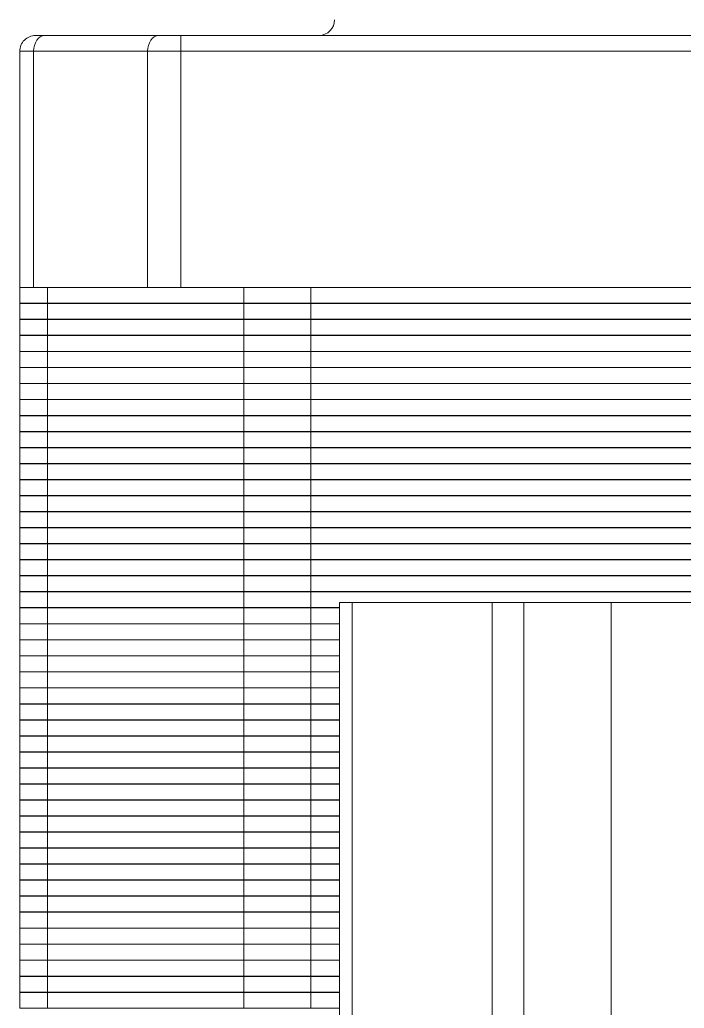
# Model space of a CAD drawing. Header units: millimetres. Extents: x -489 to 1607, y 116 to 1738.
# Drawn here: x -281.04 to -259.93, y 1331.75 to 1363.12 of the extents above; entities that cross this region are included whole.
import ezdxf

# ---------------------------------------------------------------- set-up
doc = ezdxf.new("R2010")
doc.units = ezdxf.units.MM

msp = doc.modelspace()

# ---------------------------------------------------------------- linework, layer by layer
at = {"color": 7, "linetype": 'Continuous', "lineweight": 15}
for p, q in [((-276.625, 1362.624), (-280.246, 1362.624)), ((-275.918, 1362.477), (-275.918, 1362.624)), ((-244.16, 1362.624), (-275.918, 1362.624)), ((-275.918, 1362.477), (-275.918, 1362.124)), ((-280.599, 1362.124), (-281.039, 1362.124)), ((-281.039, 1354.624), (-281.039, 1362.124)), ((-276.978, 1362.124), (-280.599, 1362.124)), ((-280.599, 1362.124), (-280.599, 1354.624)), ((-275.918, 1362.124), (-276.978, 1362.124)), ((-276.978, 1354.624), (-276.978, 1362.124)), ((-275.918, 1362.124), (-275.918, 1354.624)), ((-244.16, 1362.124), (-275.918, 1362.124)), ((-281.039, 1354.624), (-281.039, 1354.124)), ((-281.039, 1354.624), (-280.599, 1354.624)), ((-280.599, 1354.624), (-276.978, 1354.624)), ((-280.16, 1354.624), (-280.16, 1354.124)), ((-276.978, 1354.624), (-275.918, 1354.624)), ((-275.918, 1354.624), (-244.16, 1354.624)), ((-273.918, 1354.624), (-273.918, 1354.124)), ((-271.796, 1354.124), (-271.796, 1354.624)), ((-248.281, 1354.624), (-271.796, 1354.624)), ((-281.039, 1354.124), (-280.16, 1354.124)), ((-281.039, 1354.115), (-281.039, 1353.615)), ((-280.16, 1354.115), (-281.039, 1354.115)), ((-280.16, 1354.124), (-273.918, 1354.124)), ((-280.16, 1354.115), (-280.16, 1353.615)), ((-273.918, 1354.115), (-280.16, 1354.115)), ((-273.918, 1354.124), (-271.796, 1354.124)), ((-273.918, 1354.115), (-273.918, 1353.615)), ((-273.918, 1354.115), (-271.796, 1354.115)), ((-271.796, 1354.124), (-248.281, 1354.124)), ((-271.796, 1353.615), (-271.796, 1354.115)), ((-248.281, 1354.115), (-271.796, 1354.115)), ((-270.883, 1354.115), (-270.883, 1354.124)), ((-265.033, 1354.115), (-265.033, 1354.124)), ((-281.039, 1353.615), (-280.16, 1353.615)), ((-280.16, 1353.615), (-273.918, 1353.615)), ((-273.918, 1353.615), (-271.796, 1353.615)), ((-271.796, 1353.615), (-248.281, 1353.615)), ((-270.883, 1353.607), (-270.883, 1353.615)), ((-265.033, 1353.607), (-265.033, 1353.615)), ((-281.039, 1353.607), (-281.039, 1353.107)), ((-280.16, 1353.607), (-281.039, 1353.607)), ((-280.16, 1353.607), (-280.16, 1353.107)), ((-273.918, 1353.607), (-280.16, 1353.607)), ((-273.918, 1353.607), (-273.918, 1353.107)), ((-273.918, 1353.607), (-271.796, 1353.607)), ((-271.796, 1353.107), (-271.796, 1353.607)), ((-248.281, 1353.607), (-271.796, 1353.607)), ((-281.039, 1353.107), (-280.16, 1353.107)), ((-281.039, 1353.098), (-281.039, 1352.598)), ((-280.16, 1353.098), (-281.039, 1353.098)), ((-280.16, 1353.107), (-273.918, 1353.107)), ((-280.16, 1353.098), (-280.16, 1352.598)), ((-273.918, 1353.098), (-280.16, 1353.098)), ((-273.918, 1353.107), (-271.796, 1353.107)), ((-273.918, 1353.098), (-273.918, 1352.598)), ((-273.918, 1353.098), (-271.796, 1353.098)), ((-271.796, 1353.107), (-248.281, 1353.107)), ((-271.796, 1352.598), (-271.796, 1353.098)), ((-248.281, 1353.098), (-271.796, 1353.098)), ((-270.883, 1353.098), (-270.883, 1353.107)), ((-265.033, 1353.098), (-265.033, 1353.107)), ((-281.039, 1352.598), (-280.16, 1352.598)), ((-281.039, 1352.59), (-281.039, 1352.09)), ((-280.16, 1352.59), (-281.039, 1352.59)), ((-280.16, 1352.598), (-273.918, 1352.598)), ((-280.16, 1352.59), (-280.16, 1352.09)), ((-273.918, 1352.59), (-280.16, 1352.59)), ((-273.918, 1352.598), (-271.796, 1352.598)), ((-273.918, 1352.59), (-273.918, 1352.09)), ((-273.918, 1352.59), (-271.796, 1352.59)), ((-271.796, 1352.598), (-248.281, 1352.598)), ((-271.796, 1352.09), (-271.796, 1352.59)), ((-248.281, 1352.59), (-271.796, 1352.59)), ((-270.883, 1352.59), (-270.883, 1352.598)), ((-265.033, 1352.59), (-265.033, 1352.598)), ((-281.039, 1352.09), (-280.16, 1352.09)), ((-281.039, 1352.082), (-281.039, 1351.582)), ((-280.16, 1352.082), (-281.039, 1352.082)), ((-280.16, 1352.09), (-273.918, 1352.09)), ((-280.16, 1352.082), (-280.16, 1351.582)), ((-273.918, 1352.082), (-280.16, 1352.082)), ((-273.918, 1352.09), (-271.796, 1352.09)), ((-273.918, 1352.082), (-273.918, 1351.582)), ((-273.918, 1352.082), (-271.796, 1352.082)), ((-271.796, 1352.09), (-248.281, 1352.09)), ((-271.796, 1351.582), (-271.796, 1352.082)), ((-248.281, 1352.082), (-271.796, 1352.082)), ((-270.883, 1352.082), (-270.883, 1352.09)), ((-265.033, 1352.082), (-265.033, 1352.09)), ((-281.039, 1351.582), (-280.16, 1351.582)), ((-281.039, 1351.573), (-281.039, 1351.073)), ((-280.16, 1351.573), (-281.039, 1351.573)), ((-280.16, 1351.582), (-273.918, 1351.582)), ((-280.16, 1351.573), (-280.16, 1351.073)), ((-273.918, 1351.573), (-280.16, 1351.573)), ((-273.918, 1351.582), (-271.796, 1351.582)), ((-273.918, 1351.573), (-273.918, 1351.073)), ((-273.918, 1351.573), (-271.796, 1351.573)), ((-271.796, 1351.582), (-248.281, 1351.582)), ((-271.796, 1351.073), (-271.796, 1351.573)), ((-248.281, 1351.573), (-271.796, 1351.573)), ((-270.883, 1351.573), (-270.883, 1351.582)), ((-265.033, 1351.573), (-265.033, 1351.582)), ((-281.039, 1351.073), (-280.16, 1351.073)), ((-281.039, 1351.065), (-281.039, 1350.565)), ((-280.16, 1351.065), (-281.039, 1351.065)), ((-280.16, 1351.073), (-273.918, 1351.073)), ((-280.16, 1351.065), (-280.16, 1350.565)), ((-273.918, 1351.065), (-280.16, 1351.065)), ((-273.918, 1351.073), (-271.796, 1351.073)), ((-273.918, 1351.065), (-273.918, 1350.565)), ((-273.918, 1351.065), (-271.796, 1351.065)), ((-271.796, 1351.073), (-248.281, 1351.073)), ((-271.796, 1350.565), (-271.796, 1351.065)), ((-248.281, 1351.065), (-271.796, 1351.065)), ((-270.883, 1351.065), (-270.883, 1351.073)), ((-265.033, 1351.065), (-265.033, 1351.073)), ((-281.039, 1350.565), (-280.16, 1350.565)), ((-281.039, 1350.556), (-281.039, 1350.056)), ((-280.16, 1350.556), (-281.039, 1350.556)), ((-280.16, 1350.565), (-273.918, 1350.565)), ((-280.16, 1350.556), (-280.16, 1350.056)), ((-273.918, 1350.556), (-280.16, 1350.556)), ((-273.918, 1350.565), (-271.796, 1350.565)), ((-273.918, 1350.556), (-273.918, 1350.056)), ((-273.918, 1350.556), (-271.796, 1350.556)), ((-271.796, 1350.565), (-248.281, 1350.565)), ((-271.796, 1350.056), (-271.796, 1350.556)), ((-248.281, 1350.556), (-271.796, 1350.556)), ((-270.883, 1350.556), (-270.883, 1350.565)), ((-265.033, 1350.556), (-265.033, 1350.565)), ((-281.039, 1350.056), (-280.16, 1350.056)), ((-281.039, 1350.048), (-281.039, 1349.548)), ((-280.16, 1350.048), (-281.039, 1350.048)), ((-280.16, 1350.056), (-273.918, 1350.056)), ((-280.16, 1350.048), (-280.16, 1349.548)), ((-273.918, 1350.048), (-280.16, 1350.048)), ((-273.918, 1350.056), (-271.796, 1350.056)), ((-273.918, 1350.048), (-273.918, 1349.548)), ((-273.918, 1350.048), (-271.796, 1350.048)), ((-271.796, 1350.056), (-248.281, 1350.056)), ((-271.796, 1349.548), (-271.796, 1350.048)), ((-248.281, 1350.048), (-271.796, 1350.048)), ((-270.883, 1350.048), (-270.883, 1350.056)), ((-265.033, 1350.048), (-265.033, 1350.056)), ((-281.039, 1349.548), (-280.16, 1349.548)), ((-281.039, 1349.539), (-281.039, 1349.039)), ((-280.16, 1349.539), (-281.039, 1349.539)), ((-280.16, 1349.548), (-273.918, 1349.548)), ((-280.16, 1349.539), (-280.16, 1349.039)), ((-273.918, 1349.539), (-280.16, 1349.539)), ((-273.918, 1349.548), (-271.796, 1349.548)), ((-273.918, 1349.539), (-273.918, 1349.039)), ((-273.918, 1349.539), (-271.796, 1349.539)), ((-271.796, 1349.548), (-248.281, 1349.548)), ((-271.796, 1349.039), (-271.796, 1349.539)), ((-248.281, 1349.539), (-271.796, 1349.539)), ((-270.883, 1349.539), (-270.883, 1349.548)), ((-265.033, 1349.539), (-265.033, 1349.548)), ((-281.039, 1349.039), (-280.16, 1349.039)), ((-281.039, 1349.031), (-281.039, 1348.531)), ((-280.16, 1349.031), (-281.039, 1349.031)), ((-280.16, 1349.039), (-273.918, 1349.039)), ((-280.16, 1349.031), (-280.16, 1348.531)), ((-273.918, 1349.031), (-280.16, 1349.031)), ((-273.918, 1349.039), (-271.796, 1349.039)), ((-273.918, 1349.031), (-273.918, 1348.531)), ((-273.918, 1349.031), (-271.796, 1349.031)), ((-271.796, 1349.039), (-248.281, 1349.039)), ((-271.796, 1348.531), (-271.796, 1349.031)), ((-248.281, 1349.031), (-271.796, 1349.031)), ((-270.883, 1349.031), (-270.883, 1349.039)), ((-265.033, 1349.031), (-265.033, 1349.039)), ((-281.039, 1348.531), (-280.16, 1348.531)), ((-281.039, 1348.522), (-281.039, 1348.022)), ((-280.16, 1348.522), (-281.039, 1348.522)), ((-280.16, 1348.531), (-273.918, 1348.531)), ((-280.16, 1348.522), (-280.16, 1348.022)), ((-273.918, 1348.522), (-280.16, 1348.522)), ((-273.918, 1348.531), (-271.796, 1348.531)), ((-273.918, 1348.522), (-273.918, 1348.022)), ((-273.918, 1348.522), (-271.796, 1348.522)), ((-271.796, 1348.531), (-248.281, 1348.531)), ((-271.796, 1348.022), (-271.796, 1348.522)), ((-248.281, 1348.522), (-271.796, 1348.522)), ((-270.883, 1348.522), (-270.883, 1348.531)), ((-265.033, 1348.522), (-265.033, 1348.531)), ((-281.039, 1348.022), (-280.16, 1348.022)), ((-281.039, 1348.014), (-281.039, 1347.514)), ((-280.16, 1348.014), (-281.039, 1348.014)), ((-280.16, 1348.022), (-273.918, 1348.022)), ((-280.16, 1348.014), (-280.16, 1347.514)), ((-273.918, 1348.014), (-280.16, 1348.014)), ((-273.918, 1348.022), (-271.796, 1348.022)), ((-273.918, 1348.014), (-273.918, 1347.514)), ((-273.918, 1348.014), (-271.796, 1348.014)), ((-271.796, 1348.022), (-248.281, 1348.022)), ((-271.796, 1347.514), (-271.796, 1348.014)), ((-248.281, 1348.014), (-271.796, 1348.014)), ((-270.883, 1348.014), (-270.883, 1348.022)), ((-265.033, 1348.014), (-265.033, 1348.022)), ((-281.039, 1347.514), (-280.16, 1347.514)), ((-281.039, 1347.505), (-281.039, 1347.005)), ((-280.16, 1347.505), (-281.039, 1347.505)), ((-280.16, 1347.514), (-273.918, 1347.514)), ((-280.16, 1347.505), (-280.16, 1347.005)), ((-273.918, 1347.505), (-280.16, 1347.505)), ((-273.918, 1347.514), (-271.796, 1347.514)), ((-273.918, 1347.505), (-273.918, 1347.005)), ((-273.918, 1347.505), (-271.796, 1347.505)), ((-271.796, 1347.514), (-248.281, 1347.514)), ((-271.796, 1347.005), (-271.796, 1347.505)), ((-248.281, 1347.505), (-271.796, 1347.505)), ((-270.883, 1347.505), (-270.883, 1347.514)), ((-265.033, 1347.505), (-265.033, 1347.514)), ((-281.039, 1347.005), (-280.16, 1347.005)), ((-281.039, 1346.997), (-281.039, 1346.497)), ((-280.16, 1346.997), (-281.039, 1346.997)), ((-280.16, 1347.005), (-273.918, 1347.005)), ((-280.16, 1346.997), (-280.16, 1346.497)), ((-273.918, 1346.997), (-280.16, 1346.997)), ((-273.918, 1347.005), (-271.796, 1347.005)), ((-273.918, 1346.997), (-273.918, 1346.497)), ((-273.918, 1346.997), (-271.796, 1346.997)), ((-271.796, 1347.005), (-248.281, 1347.005)), ((-271.796, 1346.497), (-271.796, 1346.997)), ((-248.281, 1346.997), (-271.796, 1346.997)), ((-270.883, 1346.997), (-270.883, 1347.005)), ((-265.033, 1346.997), (-265.033, 1347.005)), ((-281.039, 1346.497), (-280.16, 1346.497)), ((-281.039, 1346.488), (-281.039, 1345.988)), ((-280.16, 1346.488), (-281.039, 1346.488)), ((-280.16, 1346.497), (-273.918, 1346.497)), ((-280.16, 1346.488), (-280.16, 1345.988)), ((-273.918, 1346.488), (-280.16, 1346.488)), ((-273.918, 1346.497), (-271.796, 1346.497)), ((-273.918, 1346.488), (-273.918, 1345.988)), ((-273.918, 1346.488), (-271.796, 1346.488)), ((-271.796, 1346.497), (-248.281, 1346.497)), ((-271.796, 1345.988), (-271.796, 1346.488)), ((-248.281, 1346.488), (-271.796, 1346.488)), ((-270.883, 1346.488), (-270.883, 1346.497)), ((-265.033, 1346.488), (-265.033, 1346.497)), ((-281.039, 1345.988), (-280.16, 1345.988)), ((-281.039, 1345.98), (-281.039, 1345.48)), ((-280.16, 1345.98), (-281.039, 1345.98)), ((-280.16, 1345.988), (-273.918, 1345.988)), ((-280.16, 1345.98), (-280.16, 1345.48)), ((-273.918, 1345.98), (-280.16, 1345.98)), ((-273.918, 1345.988), (-271.796, 1345.988)), ((-273.918, 1345.98), (-273.918, 1345.48)), ((-273.918, 1345.98), (-271.796, 1345.98)), ((-271.796, 1345.988), (-248.281, 1345.988)), ((-271.796, 1345.48), (-271.796, 1345.98)), ((-248.281, 1345.98), (-271.796, 1345.98)), ((-270.883, 1345.98), (-270.883, 1345.988)), ((-265.033, 1345.98), (-265.033, 1345.988)), ((-281.039, 1345.48), (-280.16, 1345.48)), ((-281.039, 1345.471), (-281.039, 1344.971)), ((-280.16, 1345.471), (-281.039, 1345.471)), ((-280.16, 1345.48), (-273.918, 1345.48)), ((-280.16, 1345.471), (-280.16, 1344.971)), ((-273.918, 1345.471), (-280.16, 1345.471)), ((-273.918, 1345.48), (-271.796, 1345.48)), ((-273.918, 1345.471), (-273.918, 1344.971)), ((-273.918, 1345.471), (-271.796, 1345.471)), ((-271.796, 1345.48), (-248.281, 1345.48)), ((-271.796, 1344.971), (-271.796, 1345.471)), ((-248.281, 1345.471), (-271.796, 1345.471)), ((-270.883, 1345.471), (-270.883, 1345.48)), ((-265.033, 1345.471), (-265.033, 1345.48)), ((-281.039, 1344.971), (-280.16, 1344.971)), ((-281.039, 1344.963), (-281.039, 1344.463)), ((-280.16, 1344.963), (-281.039, 1344.963)), ((-280.16, 1344.971), (-273.918, 1344.971)), ((-280.16, 1344.963), (-280.16, 1344.463)), ((-273.918, 1344.963), (-280.16, 1344.963)), ((-273.918, 1344.971), (-271.796, 1344.971)), ((-273.918, 1344.963), (-273.918, 1344.463)), ((-273.918, 1344.963), (-271.796, 1344.963)), ((-271.796, 1344.971), (-248.281, 1344.971)), ((-271.796, 1344.463), (-271.796, 1344.963)), ((-248.281, 1344.963), (-271.796, 1344.963)), ((-270.883, 1344.963), (-270.883, 1344.971)), ((-265.033, 1344.963), (-265.033, 1344.971)), ((-270.883, 1314.624), (-270.883, 1344.624)), ((-270.483, 1344.624), (-270.883, 1344.624)), ((-270.483, 1344.624), (-270.483, 894.624)), ((-266.033, 1344.624), (-270.483, 1344.624)), ((-266.033, 894.624), (-266.033, 1344.624)), ((-265.033, 1344.624), (-266.033, 1344.624)), ((-262.253, 1344.624), (-265.081, 1344.624)), ((-265.033, 894.624), (-265.033, 1344.624)), ((-262.253, 1344.624), (-262.253, 894.624)), ((-259.512, 1344.624), (-262.253, 1344.624)), ((-281.039, 1344.463), (-280.16, 1344.463)), ((-281.039, 1344.454), (-281.039, 1343.954)), ((-280.16, 1344.454), (-281.039, 1344.454)), ((-280.16, 1344.463), (-273.918, 1344.463)), ((-280.16, 1344.454), (-280.16, 1343.954)), ((-273.918, 1344.454), (-280.16, 1344.454)), ((-273.918, 1344.463), (-271.796, 1344.463)), ((-273.918, 1344.454), (-273.918, 1343.954)), ((-273.918, 1344.454), (-271.796, 1344.454)), ((-271.796, 1344.463), (-270.883, 1344.463)), ((-271.796, 1343.954), (-271.796, 1344.454)), ((-270.883, 1344.454), (-271.796, 1344.454)), ((-281.039, 1343.954), (-280.16, 1343.954)), ((-281.039, 1343.946), (-281.039, 1343.446)), ((-280.16, 1343.946), (-281.039, 1343.946)), ((-280.16, 1343.954), (-273.918, 1343.954)), ((-280.16, 1343.946), (-280.16, 1343.446)), ((-273.918, 1343.946), (-280.16, 1343.946)), ((-273.918, 1343.954), (-271.796, 1343.954)), ((-273.918, 1343.946), (-273.918, 1343.446)), ((-273.918, 1343.946), (-271.796, 1343.946)), ((-271.796, 1343.954), (-270.883, 1343.954)), ((-271.796, 1343.446), (-271.796, 1343.946)), ((-270.883, 1343.946), (-271.796, 1343.946)), ((-281.039, 1343.446), (-280.16, 1343.446)), ((-281.039, 1343.437), (-281.039, 1342.937)), ((-280.16, 1343.437), (-281.039, 1343.437)), ((-280.16, 1343.446), (-273.918, 1343.446)), ((-280.16, 1343.437), (-280.16, 1342.937)), ((-273.918, 1343.437), (-280.16, 1343.437)), ((-273.918, 1343.446), (-271.796, 1343.446)), ((-273.918, 1343.437), (-273.918, 1342.937)), ((-273.918, 1343.437), (-271.796, 1343.437)), ((-271.796, 1343.446), (-270.883, 1343.446)), ((-271.796, 1342.937), (-271.796, 1343.437)), ((-270.883, 1343.437), (-271.796, 1343.437)), ((-281.039, 1342.937), (-280.16, 1342.937)), ((-281.039, 1342.929), (-281.039, 1342.429)), ((-280.16, 1342.929), (-281.039, 1342.929)), ((-280.16, 1342.937), (-273.918, 1342.937)), ((-280.16, 1342.929), (-280.16, 1342.429)), ((-273.918, 1342.929), (-280.16, 1342.929)), ((-273.918, 1342.937), (-271.796, 1342.937)), ((-273.918, 1342.929), (-273.918, 1342.429)), ((-273.918, 1342.929), (-271.796, 1342.929)), ((-271.796, 1342.937), (-270.883, 1342.937)), ((-271.796, 1342.429), (-271.796, 1342.929)), ((-270.883, 1342.929), (-271.796, 1342.929)), ((-281.039, 1342.429), (-280.16, 1342.429)), ((-281.039, 1342.421), (-281.039, 1341.921)), ((-280.16, 1342.421), (-281.039, 1342.421)), ((-280.16, 1342.429), (-273.918, 1342.429)), ((-280.16, 1342.421), (-280.16, 1341.921)), ((-273.918, 1342.421), (-280.16, 1342.421)), ((-273.918, 1342.429), (-271.796, 1342.429)), ((-273.918, 1342.421), (-273.918, 1341.921)), ((-273.918, 1342.421), (-271.796, 1342.421)), ((-271.796, 1342.429), (-270.883, 1342.429)), ((-271.796, 1341.921), (-271.796, 1342.421)), ((-270.883, 1342.421), (-271.796, 1342.421)), ((-281.039, 1341.921), (-280.16, 1341.921)), ((-281.039, 1341.912), (-281.039, 1341.412)), ((-280.16, 1341.912), (-281.039, 1341.912)), ((-280.16, 1341.921), (-273.918, 1341.921)), ((-280.16, 1341.912), (-280.16, 1341.412)), ((-273.918, 1341.912), (-280.16, 1341.912)), ((-273.918, 1341.921), (-271.796, 1341.921)), ((-273.918, 1341.912), (-273.918, 1341.412)), ((-273.918, 1341.912), (-271.796, 1341.912)), ((-271.796, 1341.921), (-270.883, 1341.921)), ((-271.796, 1341.412), (-271.796, 1341.912)), ((-270.883, 1341.912), (-271.796, 1341.912)), ((-281.039, 1341.412), (-280.16, 1341.412)), ((-281.039, 1341.404), (-281.039, 1340.904)), ((-280.16, 1341.404), (-281.039, 1341.404)), ((-280.16, 1341.412), (-273.918, 1341.412)), ((-280.16, 1341.404), (-280.16, 1340.904)), ((-273.918, 1341.404), (-280.16, 1341.404)), ((-273.918, 1341.412), (-271.796, 1341.412)), ((-273.918, 1341.404), (-273.918, 1340.904)), ((-273.918, 1341.404), (-271.796, 1341.404)), ((-271.796, 1341.412), (-270.883, 1341.412)), ((-271.796, 1340.904), (-271.796, 1341.404)), ((-270.883, 1341.404), (-271.796, 1341.404)), ((-281.039, 1340.904), (-280.16, 1340.904)), ((-281.039, 1340.895), (-281.039, 1340.395)), ((-280.16, 1340.895), (-281.039, 1340.895)), ((-280.16, 1340.904), (-273.918, 1340.904)), ((-280.16, 1340.895), (-280.16, 1340.395)), ((-273.918, 1340.895), (-280.16, 1340.895)), ((-273.918, 1340.904), (-271.796, 1340.904)), ((-273.918, 1340.895), (-273.918, 1340.395)), ((-273.918, 1340.895), (-271.796, 1340.895)), ((-271.796, 1340.904), (-270.883, 1340.904)), ((-271.796, 1340.395), (-271.796, 1340.895)), ((-270.883, 1340.895), (-271.796, 1340.895)), ((-281.039, 1340.395), (-280.16, 1340.395)), ((-281.039, 1340.387), (-281.039, 1339.887)), ((-280.16, 1340.387), (-281.039, 1340.387)), ((-280.16, 1340.395), (-273.918, 1340.395)), ((-280.16, 1340.387), (-280.16, 1339.887)), ((-273.918, 1340.387), (-280.16, 1340.387)), ((-273.918, 1340.395), (-271.796, 1340.395)), ((-273.918, 1340.387), (-273.918, 1339.887)), ((-273.918, 1340.387), (-271.796, 1340.387)), ((-271.796, 1340.395), (-270.883, 1340.395)), ((-271.796, 1339.887), (-271.796, 1340.387)), ((-270.883, 1340.387), (-271.796, 1340.387)), ((-281.039, 1339.887), (-280.16, 1339.887)), ((-281.039, 1339.878), (-281.039, 1339.378)), ((-280.16, 1339.878), (-281.039, 1339.878)), ((-280.16, 1339.887), (-273.918, 1339.887)), ((-280.16, 1339.878), (-280.16, 1339.378)), ((-273.918, 1339.878), (-280.16, 1339.878)), ((-273.918, 1339.887), (-271.796, 1339.887)), ((-273.918, 1339.878), (-273.918, 1339.378)), ((-273.918, 1339.878), (-271.796, 1339.878)), ((-271.796, 1339.887), (-270.883, 1339.887)), ((-271.796, 1339.378), (-271.796, 1339.878)), ((-270.883, 1339.878), (-271.796, 1339.878)), ((-281.039, 1339.378), (-280.16, 1339.378)), ((-281.039, 1339.37), (-281.039, 1338.87)), ((-280.16, 1339.37), (-281.039, 1339.37)), ((-280.16, 1339.378), (-273.918, 1339.378)), ((-280.16, 1339.37), (-280.16, 1338.87)), ((-273.918, 1339.37), (-280.16, 1339.37)), ((-273.918, 1339.378), (-271.796, 1339.378)), ((-273.918, 1339.37), (-273.918, 1338.87)), ((-273.918, 1339.37), (-271.796, 1339.37)), ((-271.796, 1339.378), (-270.883, 1339.378)), ((-271.796, 1338.87), (-271.796, 1339.37)), ((-270.883, 1339.37), (-271.796, 1339.37)), ((-281.039, 1338.87), (-280.16, 1338.87)), ((-280.16, 1338.87), (-273.918, 1338.87)), ((-273.918, 1338.87), (-271.796, 1338.87)), ((-271.796, 1338.87), (-270.883, 1338.87)), ((-281.039, 1338.861), (-281.039, 1338.361)), ((-280.16, 1338.861), (-281.039, 1338.861)), ((-280.16, 1338.861), (-280.16, 1338.361)), ((-273.918, 1338.861), (-280.16, 1338.861)), ((-273.918, 1338.861), (-273.918, 1338.361)), ((-273.918, 1338.861), (-271.796, 1338.861)), ((-271.796, 1338.361), (-271.796, 1338.861)), ((-270.883, 1338.861), (-271.796, 1338.861)), ((-281.039, 1338.361), (-280.16, 1338.361)), ((-281.039, 1338.353), (-281.039, 1337.853)), ((-280.16, 1338.353), (-281.039, 1338.353)), ((-280.16, 1338.361), (-273.918, 1338.361)), ((-280.16, 1338.353), (-280.16, 1337.853)), ((-273.918, 1338.353), (-280.16, 1338.353)), ((-273.918, 1338.361), (-271.796, 1338.361)), ((-273.918, 1338.353), (-273.918, 1337.853)), ((-273.918, 1338.353), (-271.796, 1338.353)), ((-271.796, 1338.361), (-270.883, 1338.361)), ((-271.796, 1337.853), (-271.796, 1338.353)), ((-270.883, 1338.353), (-271.796, 1338.353)), ((-281.039, 1337.853), (-280.16, 1337.853)), ((-281.039, 1337.844), (-281.039, 1337.344)), ((-280.16, 1337.844), (-281.039, 1337.844)), ((-280.16, 1337.853), (-273.918, 1337.853)), ((-280.16, 1337.844), (-280.16, 1337.344)), ((-273.918, 1337.844), (-280.16, 1337.844)), ((-273.918, 1337.853), (-271.796, 1337.853)), ((-273.918, 1337.844), (-273.918, 1337.344)), ((-273.918, 1337.844), (-271.796, 1337.844)), ((-271.796, 1337.853), (-270.883, 1337.853)), ((-271.796, 1337.344), (-271.796, 1337.844)), ((-270.883, 1337.844), (-271.796, 1337.844)), ((-281.039, 1337.344), (-280.16, 1337.344)), ((-281.039, 1337.336), (-281.039, 1336.836)), ((-280.16, 1337.336), (-281.039, 1337.336)), ((-280.16, 1337.344), (-273.918, 1337.344)), ((-280.16, 1337.336), (-280.16, 1336.836)), ((-273.918, 1337.336), (-280.16, 1337.336)), ((-273.918, 1337.344), (-271.796, 1337.344)), ((-273.918, 1337.336), (-273.918, 1336.836)), ((-273.918, 1337.336), (-271.796, 1337.336)), ((-271.796, 1337.344), (-270.883, 1337.344)), ((-271.796, 1336.836), (-271.796, 1337.336)), ((-270.883, 1337.336), (-271.796, 1337.336)), ((-281.039, 1336.836), (-280.16, 1336.836)), ((-281.039, 1336.827), (-281.039, 1336.327)), ((-280.16, 1336.827), (-281.039, 1336.827)), ((-280.16, 1336.836), (-273.918, 1336.836)), ((-280.16, 1336.827), (-280.16, 1336.327)), ((-273.918, 1336.827), (-280.16, 1336.827)), ((-273.918, 1336.836), (-271.796, 1336.836)), ((-273.918, 1336.827), (-273.918, 1336.327)), ((-273.918, 1336.827), (-271.796, 1336.827)), ((-271.796, 1336.836), (-270.883, 1336.836)), ((-271.796, 1336.327), (-271.796, 1336.827)), ((-270.883, 1336.827), (-271.796, 1336.827)), ((-281.039, 1336.327), (-280.16, 1336.327)), ((-281.039, 1336.319), (-281.039, 1335.819)), ((-280.16, 1336.319), (-281.039, 1336.319)), ((-280.16, 1336.327), (-273.918, 1336.327)), ((-280.16, 1336.319), (-280.16, 1335.819)), ((-273.918, 1336.319), (-280.16, 1336.319)), ((-273.918, 1336.327), (-271.796, 1336.327)), ((-273.918, 1336.319), (-273.918, 1335.819)), ((-273.918, 1336.319), (-271.796, 1336.319)), ((-271.796, 1336.327), (-270.883, 1336.327)), ((-271.796, 1335.819), (-271.796, 1336.319)), ((-270.883, 1336.319), (-271.796, 1336.319)), ((-281.039, 1335.819), (-280.16, 1335.819)), ((-281.039, 1335.81), (-281.039, 1335.31)), ((-280.16, 1335.81), (-281.039, 1335.81)), ((-280.16, 1335.819), (-273.918, 1335.819)), ((-280.16, 1335.81), (-280.16, 1335.31)), ((-273.918, 1335.81), (-280.16, 1335.81)), ((-273.918, 1335.819), (-271.796, 1335.819)), ((-273.918, 1335.81), (-273.918, 1335.31)), ((-273.918, 1335.81), (-271.796, 1335.81)), ((-271.796, 1335.819), (-270.883, 1335.819)), ((-271.796, 1335.31), (-271.796, 1335.81)), ((-270.883, 1335.81), (-271.796, 1335.81)), ((-281.039, 1335.31), (-280.16, 1335.31)), ((-281.039, 1335.302), (-281.039, 1334.802)), ((-280.16, 1335.302), (-281.039, 1335.302)), ((-280.16, 1335.31), (-273.918, 1335.31)), ((-280.16, 1335.302), (-280.16, 1334.802)), ((-273.918, 1335.302), (-280.16, 1335.302)), ((-273.918, 1335.31), (-271.796, 1335.31)), ((-273.918, 1335.302), (-273.918, 1334.802)), ((-273.918, 1335.302), (-271.796, 1335.302)), ((-271.796, 1335.31), (-270.883, 1335.31)), ((-271.796, 1334.802), (-271.796, 1335.302)), ((-270.883, 1335.302), (-271.796, 1335.302)), ((-281.039, 1334.802), (-280.16, 1334.802)), ((-281.039, 1334.793), (-281.039, 1334.293)), ((-280.16, 1334.793), (-281.039, 1334.793)), ((-280.16, 1334.802), (-273.918, 1334.802)), ((-280.16, 1334.793), (-280.16, 1334.293)), ((-273.918, 1334.793), (-280.16, 1334.793)), ((-273.918, 1334.802), (-271.796, 1334.802)), ((-273.918, 1334.793), (-273.918, 1334.293)), ((-273.918, 1334.793), (-271.796, 1334.793)), ((-271.796, 1334.802), (-270.883, 1334.802)), ((-271.796, 1334.293), (-271.796, 1334.793)), ((-270.883, 1334.793), (-271.796, 1334.793)), ((-281.039, 1334.293), (-280.16, 1334.293)), ((-281.039, 1334.285), (-281.039, 1333.785)), ((-280.16, 1334.285), (-281.039, 1334.285)), ((-280.16, 1334.293), (-273.918, 1334.293)), ((-280.16, 1334.285), (-280.16, 1333.785)), ((-273.918, 1334.285), (-280.16, 1334.285)), ((-273.918, 1334.293), (-271.796, 1334.293)), ((-273.918, 1334.285), (-273.918, 1333.785)), ((-273.918, 1334.285), (-271.796, 1334.285)), ((-271.796, 1334.293), (-270.883, 1334.293)), ((-271.796, 1333.785), (-271.796, 1334.285)), ((-270.883, 1334.285), (-271.796, 1334.285)), ((-281.039, 1333.785), (-280.16, 1333.785)), ((-281.039, 1333.776), (-281.039, 1333.276)), ((-280.16, 1333.776), (-281.039, 1333.776)), ((-280.16, 1333.785), (-273.918, 1333.785)), ((-280.16, 1333.776), (-280.16, 1333.276)), ((-273.918, 1333.776), (-280.16, 1333.776)), ((-273.918, 1333.785), (-271.796, 1333.785)), ((-273.918, 1333.776), (-273.918, 1333.276)), ((-273.918, 1333.776), (-271.796, 1333.776)), ((-271.796, 1333.785), (-270.883, 1333.785)), ((-271.796, 1333.276), (-271.796, 1333.776)), ((-270.883, 1333.776), (-271.796, 1333.776)), ((-281.039, 1333.276), (-280.16, 1333.276)), ((-281.039, 1333.268), (-281.039, 1332.768)), ((-280.16, 1333.268), (-281.039, 1333.268)), ((-280.16, 1333.276), (-273.918, 1333.276)), ((-280.16, 1333.268), (-280.16, 1332.768)), ((-273.918, 1333.268), (-280.16, 1333.268)), ((-273.918, 1333.276), (-271.796, 1333.276)), ((-273.918, 1333.268), (-273.918, 1332.768)), ((-273.918, 1333.268), (-271.796, 1333.268)), ((-271.796, 1333.276), (-270.883, 1333.276)), ((-271.796, 1332.768), (-271.796, 1333.268)), ((-270.883, 1333.268), (-271.796, 1333.268)), ((-281.039, 1332.768), (-280.16, 1332.768)), ((-281.039, 1332.759), (-281.039, 1332.259)), ((-280.16, 1332.759), (-281.039, 1332.759)), ((-280.16, 1332.768), (-273.918, 1332.768)), ((-280.16, 1332.759), (-280.16, 1332.259)), ((-273.918, 1332.759), (-280.16, 1332.759)), ((-273.918, 1332.768), (-271.796, 1332.768)), ((-273.918, 1332.759), (-273.918, 1332.259)), ((-273.918, 1332.759), (-271.796, 1332.759)), ((-271.796, 1332.768), (-270.883, 1332.768)), ((-271.796, 1332.259), (-271.796, 1332.759)), ((-270.883, 1332.759), (-271.796, 1332.759)), ((-281.039, 1332.259), (-280.16, 1332.259)), ((-281.039, 1332.251), (-281.039, 1331.751)), ((-280.16, 1332.251), (-281.039, 1332.251)), ((-280.16, 1332.259), (-273.918, 1332.259)), ((-280.16, 1332.251), (-280.16, 1331.751)), ((-273.918, 1332.251), (-280.16, 1332.251)), ((-273.918, 1332.259), (-271.796, 1332.259)), ((-273.918, 1332.251), (-273.918, 1331.751)), ((-273.918, 1332.251), (-271.796, 1332.251)), ((-271.796, 1332.259), (-270.883, 1332.259)), ((-271.796, 1331.751), (-271.796, 1332.251)), ((-270.883, 1332.251), (-271.796, 1332.251)), ((-281.039, 1331.751), (-280.16, 1331.751)), ((-280.16, 1331.751), (-273.918, 1331.751)), ((-273.918, 1331.751), (-271.796, 1331.751)), ((-271.796, 1331.751), (-270.883, 1331.751))]:
    msp.add_line(p, q, dxfattribs=at)
at = {"color": 8, "linetype": 'Continuous', "lineweight": 15}
for p, q in [((-270.483, 1354.124), (-270.483, 1354.115)), ((-266.033, 1354.115), (-266.033, 1354.124)), ((-262.253, 1354.124), (-262.253, 1354.115)), ((-270.483, 1353.615), (-270.483, 1353.607)), ((-266.033, 1353.607), (-266.033, 1353.615)), ((-262.253, 1353.615), (-262.253, 1353.607)), ((-270.483, 1353.107), (-270.483, 1353.098)), ((-266.033, 1353.098), (-266.033, 1353.107)), ((-262.253, 1353.107), (-262.253, 1353.098)), ((-270.483, 1352.598), (-270.483, 1352.59)), ((-266.033, 1352.59), (-266.033, 1352.598)), ((-262.253, 1352.598), (-262.253, 1352.59)), ((-270.483, 1352.09), (-270.483, 1352.082)), ((-266.033, 1352.082), (-266.033, 1352.09)), ((-262.253, 1352.09), (-262.253, 1352.082)), ((-270.483, 1351.582), (-270.483, 1351.573)), ((-266.033, 1351.573), (-266.033, 1351.582)), ((-262.253, 1351.582), (-262.253, 1351.573)), ((-270.483, 1351.073), (-270.483, 1351.065)), ((-266.033, 1351.065), (-266.033, 1351.073)), ((-262.253, 1351.073), (-262.253, 1351.065)), ((-270.483, 1350.565), (-270.483, 1350.556)), ((-266.033, 1350.556), (-266.033, 1350.565)), ((-262.253, 1350.565), (-262.253, 1350.556)), ((-270.483, 1350.056), (-270.483, 1350.048)), ((-266.033, 1350.048), (-266.033, 1350.056)), ((-262.253, 1350.056), (-262.253, 1350.048)), ((-270.483, 1349.548), (-270.483, 1349.539)), ((-266.033, 1349.539), (-266.033, 1349.548)), ((-262.253, 1349.548), (-262.253, 1349.539)), ((-270.483, 1349.039), (-270.483, 1349.031)), ((-266.033, 1349.031), (-266.033, 1349.039)), ((-262.253, 1349.039), (-262.253, 1349.031)), ((-270.483, 1348.531), (-270.483, 1348.522)), ((-266.033, 1348.522), (-266.033, 1348.531)), ((-262.253, 1348.531), (-262.253, 1348.522)), ((-270.483, 1348.022), (-270.483, 1348.014)), ((-266.033, 1348.014), (-266.033, 1348.022)), ((-262.253, 1348.022), (-262.253, 1348.014)), ((-270.483, 1347.514), (-270.483, 1347.505)), ((-266.033, 1347.505), (-266.033, 1347.514)), ((-262.253, 1347.514), (-262.253, 1347.505)), ((-270.483, 1347.005), (-270.483, 1346.997)), ((-266.033, 1346.997), (-266.033, 1347.005)), ((-262.253, 1347.005), (-262.253, 1346.997)), ((-270.483, 1346.497), (-270.483, 1346.488)), ((-266.033, 1346.488), (-266.033, 1346.497)), ((-262.253, 1346.497), (-262.253, 1346.488)), ((-270.483, 1345.988), (-270.483, 1345.98)), ((-266.033, 1345.98), (-266.033, 1345.988)), ((-262.253, 1345.988), (-262.253, 1345.98)), ((-270.483, 1345.48), (-270.483, 1345.471)), ((-266.033, 1345.471), (-266.033, 1345.48)), ((-262.253, 1345.48), (-262.253, 1345.471)), ((-270.483, 1344.971), (-270.483, 1344.963)), ((-266.033, 1344.963), (-266.033, 1344.971)), ((-262.253, 1344.971), (-262.253, 1344.963))]:
    msp.add_line(p, q, dxfattribs=at)
at = {"color": 7, "linetype": 'Continuous', "lineweight": 15}
for centre, radius, start, end in [((-271.539, 1363.124), 0.5, 270, 0), ((-280.539, 1362.124), 0.5, 135, 180), ((-280.539, 1362.124), 0.5, 90, 135), ((-279.981, 1362.135), 0.619, 146.3532, 181.0003), ((-280.231, 1362.311), 0.313, 92.7979, 147.9156), ((-276.36, 1362.135), 0.619, 146.3491, 181.0045), ((-276.609, 1362.311), 0.313, 92.7914, 147.9221)]:
    msp.add_arc(centre, radius, start, end, dxfattribs=at)
for points, knots in [([(-280.539, 1362.624), (-280.525, 1362.624), (-280.498, 1362.624), (-280.33, 1362.624), (-280.246, 1362.624)], [0, 0, 0, 0, 0.500407, 1, 1, 1, 1]), ([(-276.625, 1362.624), (-276.521, 1362.624), (-276.315, 1362.624), (-276.05, 1362.624), (-275.918, 1362.624)], [0, 0, 0, 0, 0.500414, 1, 1, 1, 1])]:
    msp.add_open_spline(points, degree=3, knots=knots, dxfattribs=at)

doc.saveas('drawing.dxf')
